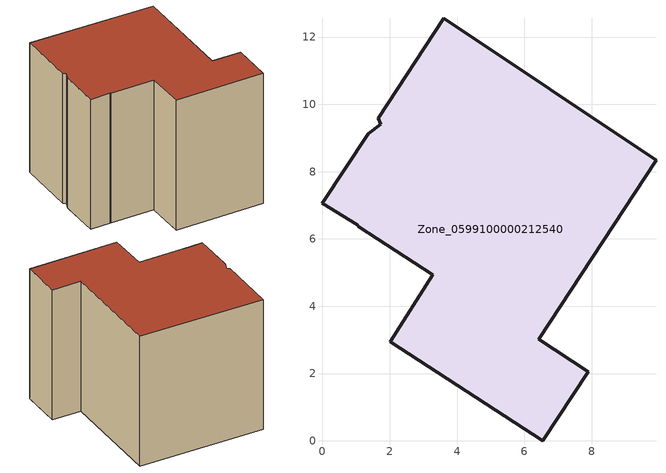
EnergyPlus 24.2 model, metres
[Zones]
Zone_0599100000212540
 floor ground (C_G): 1.66,9.59 3.61,12.56 9.91,8.34 6.42,3.02 7.9,2.05 6.55,0 2.02,2.94 3.27,4.93 1.07,6.36 1.03,6.43 0,7.06 1.35,9.12 1.73,9.41 z2.31
 wall outside (C_F): 3.61,12.56 1.66,9.59 1.73,9.41 1.35,9.12 0,7.06 1.03,6.43 1.07,6.36 3.27,4.93 2.02,2.94 6.55,0 7.9,2.05 6.42,3.02 9.91,8.34 3.61,12.56 z2.31:10.53
 roof outside (C_R): 1.73,9.41 1.35,9.12 0,7.06 1.03,6.43 1.07,6.36 3.27,4.93 2.02,2.94 6.55,0 7.9,2.05 6.42,3.02 9.91,8.34 3.61,12.56 1.66,9.59 z10.53
[BUILDING]
Pand.0599100000212540: North Axis=0; Terrain=City; Loads Convergence Tolerance Value=0.04; Temperature Convergence Tolerance Value=0.4; Solar Distribution=FullExterior; Maximum Number of Warmup Days=25; Minimum Number of Warmup Days=1
[Site:Location]
Rotterdam.The.Hague.AP_ZH_NLD Design_Conditions: Latitude=51.96; Longitude=4.45; Time Zone=1; Elevation=-4.5
[SITE:GROUNDTEMPERATURE:BUILDINGSURFACE]
18, 18, 18, 18, 18, 18, 18, 18, 18, 18, 18, 18
[MATERIAL] Thermal Absorptance=0.9; Solar Absorptance=0.7; Visible Absorptance=0.7
Name | Roughness | Thickness | Conductivity | Density | Specific Heat
G.TC.1946-1964 | MediumSmooth | 0.15 | 1 | 540 | 1210
F.TC.1946-1964 | Rough | 0.3 | 0.857143 | 1920 | 840
R.TC.1946-1964 | MediumRough | 0.2 | 0.235294 | 1500 | 1000
[CONSTRUCTION]
C_G: G.TC.1946-1964
C_F: F.TC.1946-1964
C_R: R.TC.1946-1964
[ZONE]
Zone_0599100000212540: Type=1; Multiplier=1; Ceiling Height=Autocalculate; Volume=Autocalculate; Floor Area=autocalculate; Part of Total Floor Area=Yes
[ZONEINFILTRATION:DESIGNFLOWRATE]
Infil_Zone_0599100000212540: Zone or ZoneList or Space or SpaceList=Zone_0599100000212540; Schedule=AlwaysOn; Design Flow Rate Calculation Method=Flow/Area; Flow Rate per Floor Area=0.003; Constant Term Coefficient=1; Temperature Term Coefficient=0; Velocity Term Coefficient=0; Velocity Squared Term Coefficient=0
[HVACTEMPLATE:ZONE:IDEALLOADSAIRSYSTEM]
Zone_0599100000212540: Maximum Heating Supply Air Temperature=50; Minimum Cooling Supply Air Temperature=13; Maximum Heating Supply Air Humidity Ratio=0.0156; Minimum Cooling Supply Air Humidity Ratio=0.0077; Heating Limit=NoLimit; Cooling Limit=NoLimit; Dehumidification Control Type=ConstantSensibleHeatRatio; Cooling Sensible Heat Ratio=0.7; Dehumidification Setpoint=60; Humidification Control Type=None; Humidification Setpoint=30; Outdoor Air Method=None; Outdoor Air Flow Rate per Person=0.00944; Outdoor Air Flow Rate per Zone Floor Area=0; Outdoor Air Flow Rate per Zone=0; Demand Controlled Ventilation Type=None; Outdoor Air Economizer Type=NoEconomizer; Heat Recovery Type=None; Sensible Heat Recovery Effectiveness=0.7; Latent Heat Recovery Effectiveness=0.65
[ZONECONTROL:THERMOSTAT]
ThermostatControl_Zone_0599100000212540: Zone or ZoneList=Zone_0599100000212540; Control Type Schedule=DualSetpointControlType; Control 1=Thermostat_Zone_0599100000212540; Temperature Difference Between Cutout And Setpoint=0
[THERMOSTATSETPOINT:DUALSETPOINT]
Thermostat_Zone_0599100000212540: Heating Setpoint Temperature Schedule=HeatingSetpoint_Zone_0599100000212540; Cooling Setpoint Temperature Schedule=CoolingSetpoint_Zone_0599100000212540
[SCHEDULE:COMPACT]
HeatingSetpoint_Zone_0599100000212540: Through: 12/31, For: AllDays, Until: 24:00, 21
CoolingSetpoint_Zone_0599100000212540: Through: 12/31, For: AllDays, Until: 24:00, 24
DualSetpointControlType: Through: 12/31, For: AllDays, Until: 24:00, 4
AlwaysOn: Through: 12/31, For: AllDays, Until: 24:00, 1
